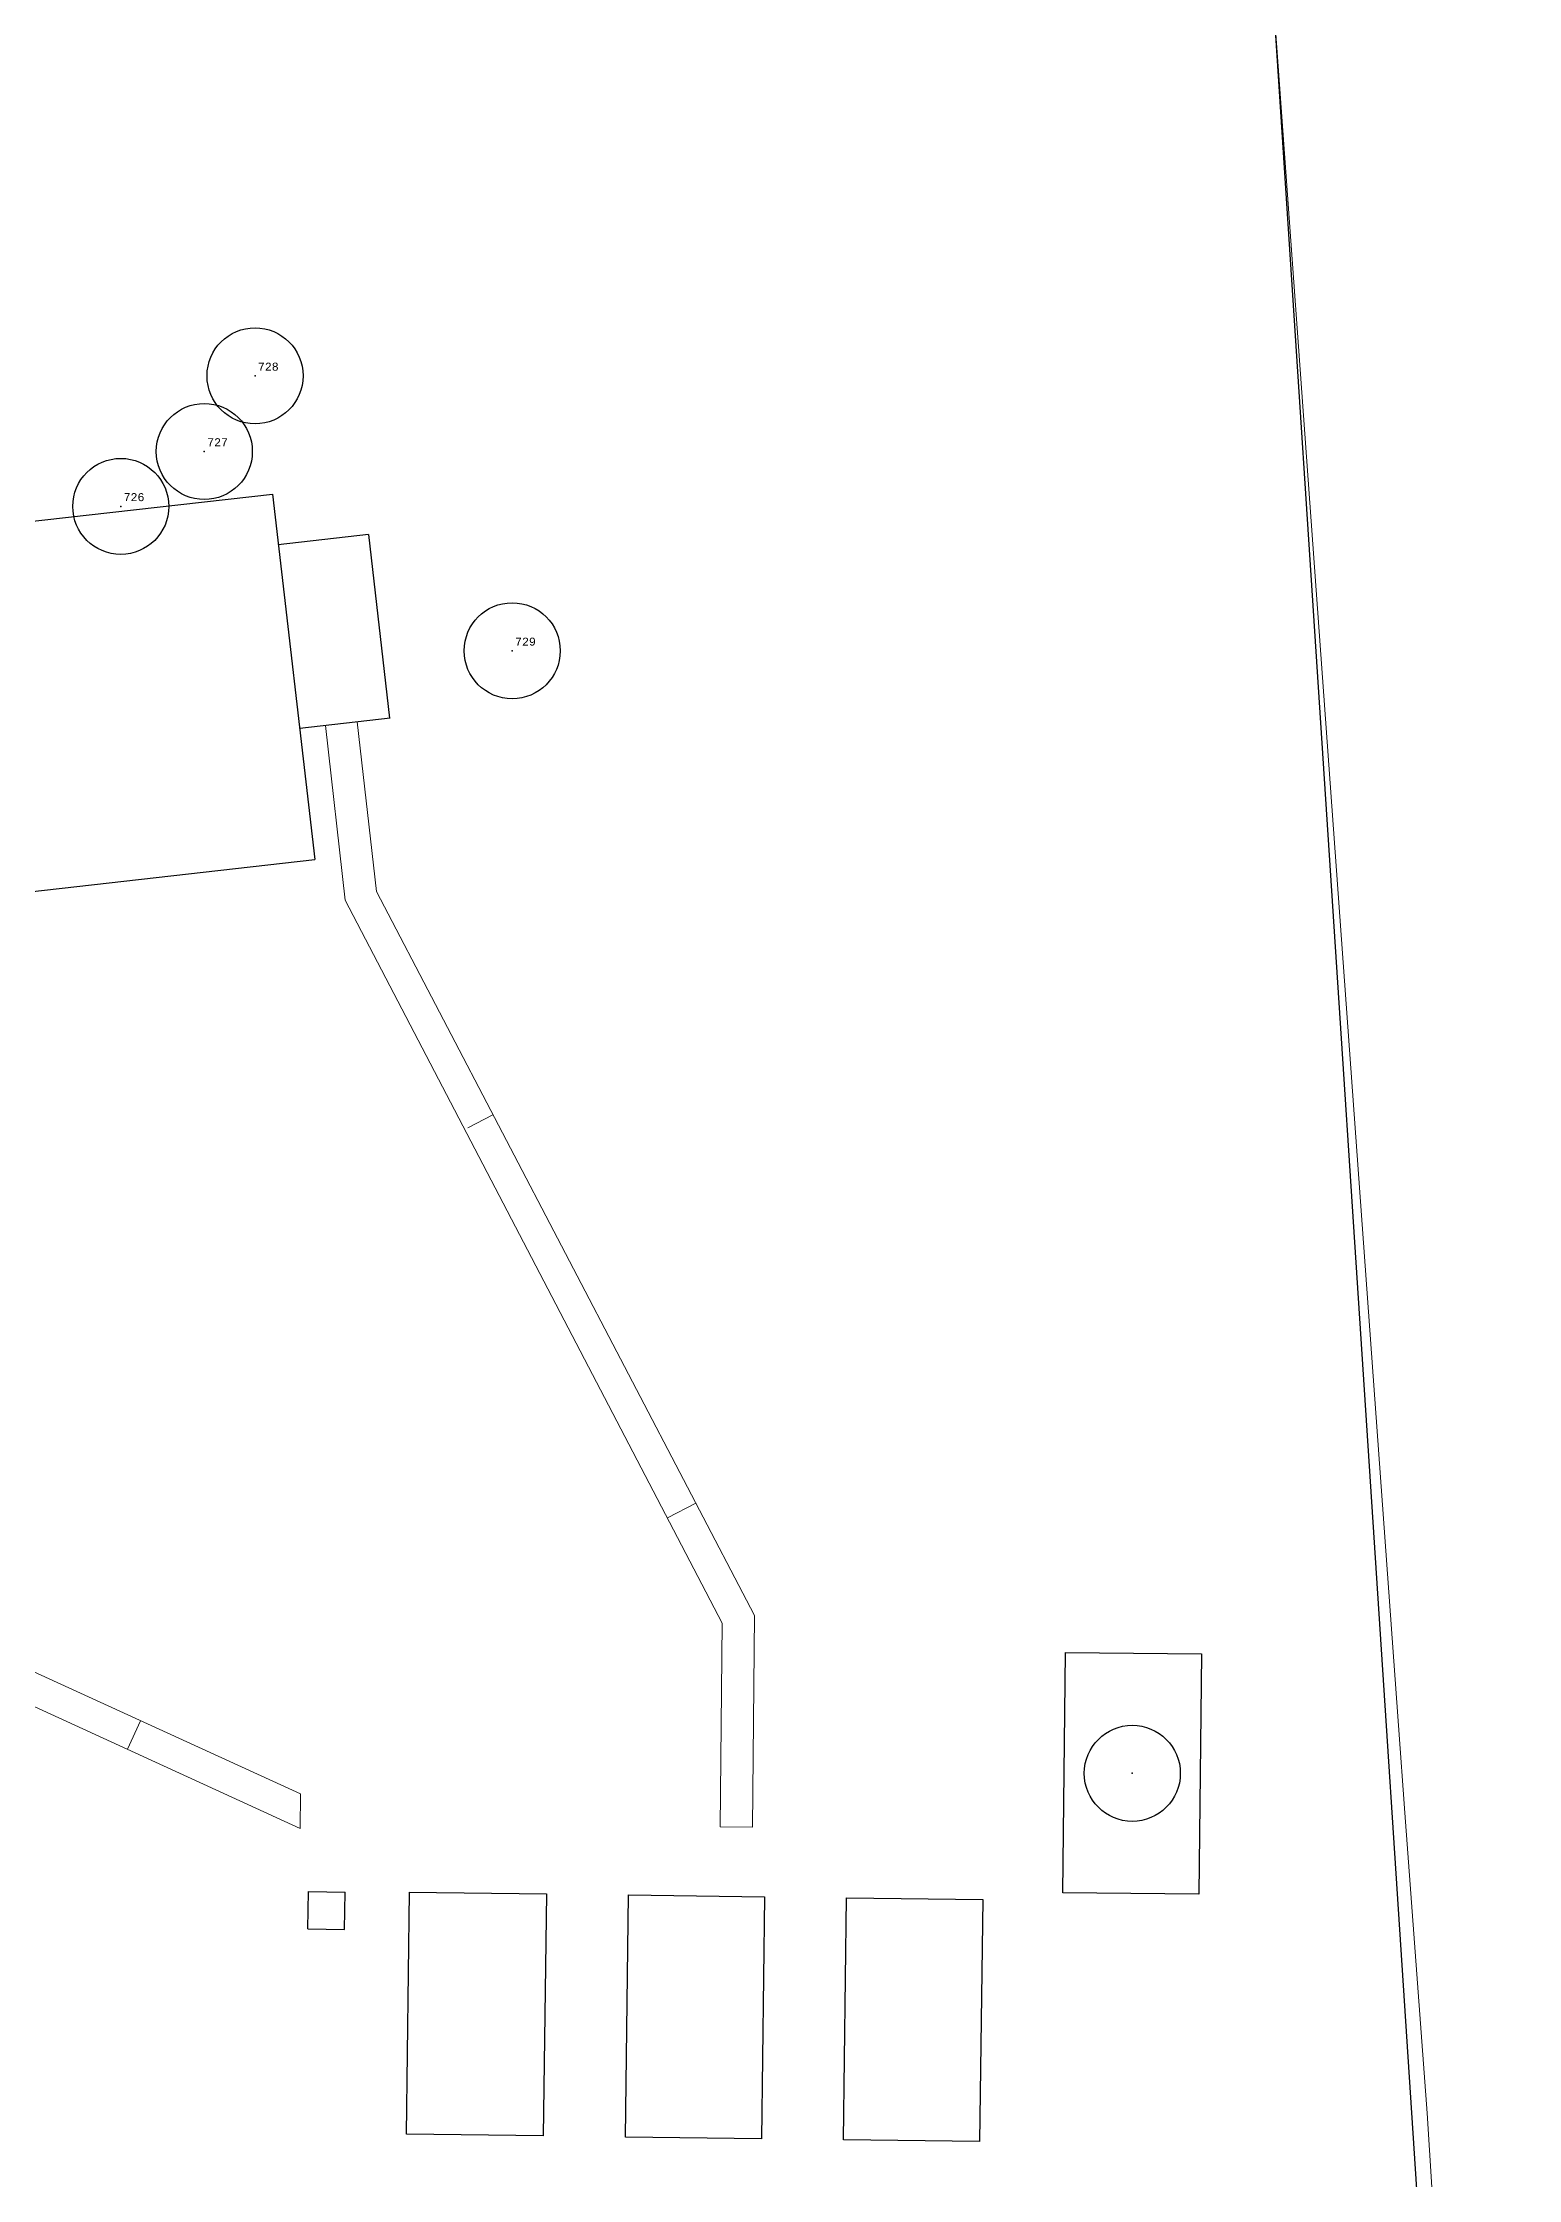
# Model space of a CAD drawing. Header units: millimetres. Extents: x 740 to 5908, y 1492 to 3373.
# Drawn here: x 5171.4 to 5263.6, y 3011.7 to 3145.2 of the extents above; entities that cross this region are included whole.
import ezdxf
from ezdxf.enums import TextEntityAlignment as Align

# ---------------------------------------------------------------- set-up
doc = ezdxf.new("R2010")
doc.units = ezdxf.units.MM
doc.header["$PDMODE"] = 32
doc.header["$PDSIZE"] = 6
for name, color, linetype in [('AUXIPUNT', 7, 'Continuous'), ('CONSTRU2', 4, 'Continuous'), ('CONSTRU3', 3, 'Continuous'), ('EDIFICIOS', 7, 'Continuous'), ('INSTALACIONES', 7, 'Continuous')]:
    doc.layers.add(name, color=color, linetype=linetype)
doc.layers.add('VIAPEATO', color=8, linetype='Continuous', lineweight=0)
doc.styles.add('MONOTXT4', font='MONOTXT4.shx')

msp = doc.modelspace()

# ---------------------------------------------------------------- linework, layer by layer
msp.add_lwpolyline([(4300.18, 1984.43), (4453.08, 1940.03), (4580.18, 1912.85), (4722.26, 1870.97), (4798.36, 1843.09), (4883.6, 1835.78), (4915.97, 1848.95), (5020.9, 1900.99), (5233.79, 2716.9), (5251.5, 2788.26), (5258.76, 2832.58), (5262.45, 2871.52), (5263.64, 2901.55), (5263.33, 2931.6), (5259.57, 2976.3), (5248.42, 3146.62), (4880.45, 3150.47), (4106.56, 3151.7)])
at = {"layer": 'AUXIPUNT', "color": 7}
msp.add_point((5239.52, 3037.08), dxfattribs=at)
at = {"layer": 'CONSTRU2', "color": 7}
for points in [[(5243.68, 3029.52), (5235.18, 3029.61), (5235.35, 3044.64), (5243.85, 3044.55)], [(5216.34, 3014.24), (5207.84, 3014.35), (5208.04, 3029.48), (5216.54, 3029.37)], [(5229.98, 3014.07), (5221.47, 3014.18), (5221.67, 3029.31), (5230.18, 3029.2)]]:
    msp.add_lwpolyline(points, close=True, dxfattribs=at)
msp.add_lwpolyline([(5194.34, 3029.66), (5202.91, 3029.55), (5202.71, 3014.42), (5194.17, 3014.53), (5194.36, 3029.66)], dxfattribs=at)
at = {"layer": 'CONSTRU3', "color": 7}
for p, q in [((5188, 3027.37), (5188.04, 3029.69)), ((5188.04, 3029.69), (5190.33, 3029.65)), ((5190.29, 3027.33), (5190.33, 3029.65)), ((5188, 3027.37), (5190.29, 3027.33))]:
    msp.add_line(p, q, dxfattribs=at)
at = {"layer": 'EDIFICIOS', "color": 7}
for p, q in [((5131.54, 3110.87), (5185.8, 3117.01)), ((5185.8, 3117.01), (5188.43, 3094.18)), ((5186.14, 3113.86), (5191.78, 3114.5)), ((5191.79, 3114.48), (5193.11, 3103.01)), ((5187.5, 3102.38), (5193.14, 3103.02)), ((5134.13, 3088.03), (5188.43, 3094.18))]:
    msp.add_line(p, q, dxfattribs=at)
at = {"layer": 'INSTALACIONES', "color": 7}
for p in [(5184.7, 3124.4), (5181.53, 3119.67), (5176.31, 3116.24), (5200.77, 3107.22)]:
    msp.add_point(p, dxfattribs=at)
at = {"layer": 'VIAPEATO', "color": 8}
for p, q in [((5256.55, 3034.62), (5248.42, 3146.62)), ((5189.11, 3102.56), (5190.33, 3091.64)), ((5191.08, 3102.78), (5192.28, 3092.18)), ((5192.28, 3092.18), (5215.91, 3046.94)), ((5190.33, 3091.64), (5213.9, 3046.47)), ((5199.57, 3078.22), (5198, 3077.41)), ((5142.35, 3056.45), (5187.55, 3035.79)), ((5141.09, 3054.87), (5187.52, 3033.64)), ((5210.47, 3053.04), (5212.25, 3053.97)), ((5213.9, 3046.47), (5213.77, 3033.74)), ((5215.91, 3046.94), (5215.78, 3033.72)), ((5176.73, 3038.58), (5177.55, 3040.36)), ((5187.55, 3035.79), (5187.52, 3033.64)), ((5256.55, 3034.62), (5257.94, 3015.85)), ((5215.78, 3033.72), (5213.77, 3033.74)), ((5257.94, 3015.85), (5263.1, 2934.37))]:
    msp.add_line(p, q, dxfattribs=at)
msp.add_lwpolyline([(4300.18, 1984.43), (4453.08, 1940.03), (4580.18, 1912.85), (4722.26, 1870.97), (4798.36, 1843.09), (4883.6, 1835.78), (4915.97, 1848.95), (5020.9, 1900.99), (5166.66, 2434.78), (5162.69, 2435.67), (5233.79, 2716.9), (5251.5, 2788.26), (5258.76, 2832.58), (5262.45, 2871.52), (5263.64, 2901.55), (5263.33, 2931.6), (5259.57, 2976.3), (5248.42, 3146.62), (5026.32, 3148.94), (4928.99, 3149.96), (4908.03, 3150), (4857.43, 3150.5), (4106.56, 3151.7)], dxfattribs=at)

# ---------------------------------------------------------------- texts
at = {"layer": 'INSTALACIONES', "color": 7, "style": 'MONOTXT4'}
for s, p in [('728', (5184.88, 3124.57)), ('727', (5181.71, 3119.85)), ('726', (5176.49, 3116.42)), ('729', (5200.95, 3107.39))]:
    msp.add_text(s, height=0.5, dxfattribs=at).set_placement(p, align=Align.BOTTOM_LEFT)

doc.saveas('drawing.dxf')
